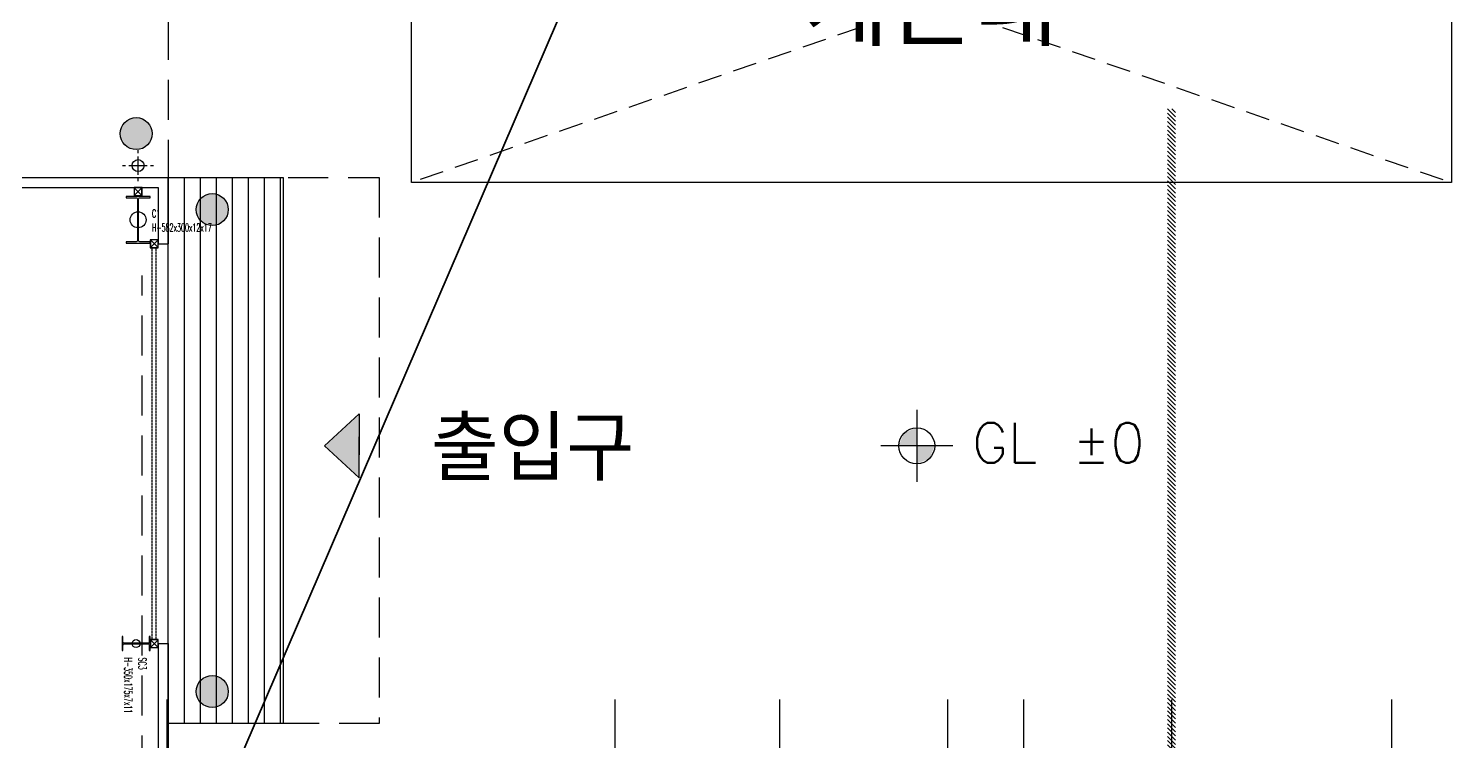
# Model space of a CAD drawing. Header units: millimetres. Extents: x 10462777 to 22643323, y 453826 to 1389191.
# Drawn here: x 11334762 to 11352547, y 608773 to 617692 of the extents above; entities that cross this region are included whole.
import ezdxf
from ezdxf.enums import TextEntityAlignment as Align

# ---------------------------------------------------------------- set-up
doc = ezdxf.new("R2010")
doc.units = ezdxf.units.MM
doc.header["$LTSCALE"] = 200
doc.header["$MEASUREMENT"] = 0
for name, pattern in [('HID', [2.3, 1.5, -0.8]), ('HIDDEN', [3.75, 2.5, -1.25]), ('HIDDEN2', [0.1875, 0.125, -0.0625])]:
    doc.linetypes.add(name, pattern=pattern)
doc.layers.get('0').update_dxf_attribs({"linetype": 'CONTINUOUS'})
for name, color, linetype in [('CEN', 1, 'CONTINUOUS'), ('COL', 2, 'CONTINUOUS'), ('E1', 4, 'CONTINUOUS'), ('EL', 9, 'CONTINUOUS'), ('HAT', 5, 'CONTINUOUS'), ('HATCH', 8, 'CONTINUOUS'), ('LIFT', 6, 'HIDDEN2'), ('ma', 7, 'HIDDEN'), ('panel', 4, 'CONTINUOUS'), ('park', 8, 'CONTINUOUS'), ('PIPE', 4, 'CONTINUOUS'), ('RXSYMBOL', 7, 'CONTINUOUS'), ('SAD', 8, 'CONTINUOUS'), ('TEXT', 7, 'CONTINUOUS'), ('up', 7, 'HIDDEN')]:
    doc.layers.add(name, color=color, linetype=linetype)
doc.layers.add('No_Print', color=153, linetype='CONTINUOUS', plot=False)
doc.styles.add('a1', font='txt.shx ', dxfattribs={"height": 300, "bigfont": ' whgtxt.shx'})
doc.styles.add('HYwulM', font='txt.shx ', dxfattribs={"bigfont": ' whgtxt.shx'})
doc.styles.add('HY울릉도L', font='txt.shx ', dxfattribs={"bigfont": ' whgtxt.shx'})

msp = doc.modelspace()

# ---------------------------------------------------------------- hatches: boundary and pattern name
at = {"layer": 'E1'}
for points in [[(11338462.29784, 612472.68962), (11338894.36094, 612872.60525), (11338894.36094, 612360.71329), (11338894.36094, 612072.774)], [(11338462.29784, 612472.68962), (11338894.36094, 612072.774), (11338894.36094, 612584.66595), (11338894.36094, 612872.60525)]]:
    msp.add_hatch(color=256, dxfattribs=at).paths.add_polyline_path(points)
at = {"layer": 'HATCH', "ltscale": 10}
h = msp.add_hatch(dxfattribs=at)
h.set_pattern_fill('ANSI31', color=256, scale=300, angle=810, style=0)
h.set_pattern_definition([(135, (11341196.247, 605978.156), (-26.5165, -26.5165), [])])
edge = h.paths.add_edge_path()
edge.add_line((11348996.32522, 616685.39118), (11349096.32522, 616685.39118))
edge.add_line((11349096.32522, 603568.38494), (11349096.32522, 605198.38494))
edge.add_line((11349096.32522, 603568.38494), (11347396.32522, 603568.38494))
edge.add_line((11347396.32522, 603568.38494), (11347396.32522, 603668.38494))
edge.add_line((11348996.32522, 603668.38494), (11347396.32522, 603668.38494))
edge.add_line((11348996.32522, 603668.38494), (11348996.32522, 605198.38494))
at = {"layer": 'RXSYMBOL', "ltscale": 10}
h = msp.add_hatch(color=253, dxfattribs=at)
edge = h.paths.add_edge_path()
edge.add_arc((11336108.82522, 616375.88492), 200, -90, 270, ccw=False)
h = msp.add_hatch(color=253, dxfattribs=at)
edge = h.paths.add_edge_path()
edge.add_arc((11337058.82522, 615425.88492), 200, 180, 540)
h = msp.add_hatch(color=253, dxfattribs=at)
edge = h.paths.add_edge_path()
edge.add_arc((11337058.82522, 609398.38492), 200, 180, 540, ccw=False)

# ---------------------------------------------------------------- linework, layer by layer
at = {"color": 30, "lineweight": 35, "ltscale": 10}
msp.add_line((11335959.4244, 605198.34014), (11346100.31629, 628778.28515), dxfattribs=at)
at = {"layer": 'CEN'}
for p, q in [((11336496.32522, 576798.38493), (11336496.32522, 609298.38494)), ((11342096.32522, 604998.38494), (11342096.32522, 609298.38494)), ((11344146.32522, 609298.38494), (11344146.32522, 576798.38493)), ((11346246.13708, 609298.38494), (11346246.13708, 576798.38493)), ((11347196.32522, 609298.38494), (11347196.32522, 604555.24177)), ((11349046.32522, 609298.38494), (11349046.32522, 603468.38494)), ((11351796.32522, 609298.38494), (11351796.32522, 576798.38493))]:
    msp.add_line(p, q, dxfattribs=at)
at = {"layer": 'COL'}
for points in [[(11336125.32522, 615040.38492, -0.4142135624), (11336109.32522, 615024.38492), (11335981.32522, 615024.38492), (11335981.32522, 615007.38492), (11336281.32522, 615007.38492), (11336281.32522, 615024.38492), (11336153.32522, 615024.38492, -0.4142135624), (11336137.32522, 615040.38492), (11336137.32522, 615556.38492, -0.4142135624), (11336153.32522, 615572.38492), (11336281.32522, 615572.38492), (11336281.32522, 615589.38492), (11335981.32522, 615589.38492), (11335981.32522, 615572.38492), (11336109.32522, 615572.38492, -0.4142135624), (11336125.32522, 615556.38492)], [(11335958.32522, 610001.88492, -0.4142135624), (11335942.32522, 610017.88492), (11335942.32522, 610085.88492), (11335931.32522, 610085.88492), (11335931.32522, 609910.88492), (11335942.32522, 609910.88492), (11335942.32522, 609978.88492, -0.4142135624), (11335958.32522, 609994.88492), (11336254.32522, 609994.88492, -0.4142135624), (11336270.32522, 609978.88492), (11336270.32522, 609910.88492), (11336281.32522, 609910.88492), (11336281.32522, 610085.88492), (11336270.32522, 610085.88492), (11336270.32522, 610017.88492, -0.4142135624), (11336254.32522, 610001.88492)]]:
    msp.add_lwpolyline(points, format="xyb", close=True, dxfattribs=at)
at = {"layer": 'E1'}
for p, q in [((11338462.29784, 612472.68962), (11338894.36094, 612872.60525)), ((11338462.29784, 612472.68962), (11338894.36094, 612872.60525)), ((11338894.36094, 612872.60525), (11338894.36094, 612360.71329)), ((11338894.36094, 612872.60525), (11338894.36094, 612360.71329)), ((11338894.36094, 612072.774), (11338894.36094, 612584.66595)), ((11338894.36094, 612072.774), (11338894.36094, 612584.66595)), ((11338462.29784, 612472.68962), (11338894.36094, 612072.774)), ((11338462.29784, 612472.68962), (11338894.36094, 612072.774))]:
    msp.add_line(p, q, dxfattribs=at)
at = {"layer": 'EL'}
msp.add_line((11336508.82522, 609998.38492), (11336508.82522, 614998.38492), dxfattribs=at)
at = {"layer": 'HAT', "linetype": 'Continuous'}
for p, q in [((11336708.82522, 615825.88492), (11336708.82522, 608998.38492)), ((11336908.82522, 615825.88492), (11336908.82522, 608998.38492)), ((11337108.82522, 615825.88492), (11337108.82522, 608998.38492)), ((11337308.82522, 615825.88492), (11337308.82522, 608998.38492)), ((11337508.82522, 615825.88492), (11337508.82522, 608998.38492)), ((11337708.82522, 615825.88492), (11337708.82522, 608998.38492)), ((11337908.82522, 615825.88492), (11337908.82522, 608998.38492))]:
    msp.add_line(p, q, dxfattribs=at)
at = {"layer": 'HATCH'}
for p, q in [((11336131.32522, 616130.88492), (11336131.32522, 616170.88492)), ((11335936.32523, 615975.88492), (11335976.32523, 615975.88492)), ((11336016.32523, 615975.88492), (11336246.32522, 615975.88492)), ((11336131.32522, 615860.88492), (11336131.32522, 616090.88492)), ((11336286.32522, 615975.88492), (11336326.32522, 615975.88492)), ((11336131.32522, 615780.88492), (11336131.32522, 615820.88492))]:
    msp.add_line(p, q, dxfattribs=at)
msp.add_ellipse((11336131.32522, 615975.88492), major_axis=(-53.03301, 53.03301), ratio=1, start_param=-0.7853981634, end_param=5.4977871438, dxfattribs=at)
at = {"layer": 'LIFT', "ltscale": 0.5}
for p, q in [((11336308.82522, 610048.38492), (11336308.82522, 614948.38492)), ((11336358.82522, 610048.38492), (11336358.82522, 614948.38492))]:
    msp.add_line(p, q, dxfattribs=at)
at = {"layer": 'ma'}
for p, q in [((11336508.82522, 621548.58661), (11336508.82522, 615825.88492)), ((11336183.82522, 604600.88492), (11336183.82522, 614600.88492))]:
    msp.add_line(p, q, dxfattribs=at)
at = {"layer": 'No_Print'}
for centre, radius in [((11336131.32522, 615298.38492), 100), ((11336106.32522, 609998.38492), 50)]:
    msp.add_circle(centre, radius, dxfattribs=at)
at = {"layer": 'panel'}
for p, q in [((11333631.32522, 615825.88492), (11336508.82522, 615825.88492)), ((11336508.82522, 615825.88492), (11336508.82522, 614998.38492)), ((11333631.32522, 615700.88492), (11336383.82522, 615700.88492)), ((11336383.82522, 615700.88492), (11336383.82522, 614998.38492)), ((11336383.82522, 614998.38492), (11336508.82522, 614998.38492)), ((11336383.82522, 609998.38492), (11336383.82522, 608398.38494)), ((11336383.82522, 609998.38492), (11336508.82522, 609998.38492)), ((11336508.82522, 609998.38492), (11336508.82522, 608398.38494))]:
    msp.add_line(p, q, dxfattribs=at)
at = {"layer": 'park'}
for p, q in [((11339547.32507, 615763.38492), (11339547.32507, 620263.38492)), ((11352547.32507, 620263.38492), (11352547.32507, 615763.38492)), ((11352547.32507, 615763.38492), (11339547.32507, 615763.38492))]:
    msp.add_line(p, q, dxfattribs=at)
at = {"layer": 'park', "linetype": 'HID'}
for p, q in [((11352547.32507, 620263.38492), (11339547.32507, 615763.38492)), ((11339547.32507, 620263.38492), (11352547.32507, 615763.38492))]:
    msp.add_line(p, q, dxfattribs=at)
at = {"layer": 'PIPE'}
for p, q in [((11336083.62522, 615603.18492), (11336179.02522, 615698.58492)), ((11336179.02522, 615603.18492), (11336083.62522, 615698.58492)), ((11336286.12522, 614950.68492), (11336381.52522, 615046.08492)), ((11336381.52522, 614950.68492), (11336286.12522, 615046.08492)), ((11336286.12522, 609950.68492), (11336381.52522, 610046.08492)), ((11336381.52522, 609950.68492), (11336286.12522, 610046.08492))]:
    msp.add_line(p, q, dxfattribs=at)
for points in [[(11336181.32522, 615600.88492), (11336181.32522, 615700.88492), (11336081.32522, 615700.88492), (11336081.32522, 615600.88492)], [(11336179.02522, 615603.18492), (11336179.02522, 615698.58492), (11336083.62522, 615698.58492), (11336083.62522, 615603.18492)], [(11336383.82522, 614948.38492), (11336383.82522, 615048.38492), (11336283.82522, 615048.38492), (11336283.82522, 614948.38492)], [(11336381.52522, 614950.68492), (11336381.52522, 615046.08492), (11336286.12522, 615046.08492), (11336286.12522, 614950.68492)], [(11336383.82522, 609948.38492), (11336383.82522, 610048.38492), (11336283.82522, 610048.38492), (11336283.82522, 609948.38492)], [(11336381.52522, 609950.68492), (11336381.52522, 610046.08492), (11336286.12522, 610046.08492), (11336286.12522, 609950.68492)]]:
    msp.add_lwpolyline(points, close=True, dxfattribs=at)
at = {"layer": 'RXSYMBOL'}
for p, q in [((11345863.39903, 612922.68962), (11345863.39903, 612022.68962)), ((11346313.39903, 612472.68962), (11345413.39903, 612472.68962))]:
    msp.add_line(p, q, dxfattribs=at)
at = {"layer": 'RXSYMBOL', "ltscale": 10}
for centre in [(11336108.82522, 616375.88492), (11337058.82522, 615425.88492), (11337058.82522, 609398.38492)]:
    msp.add_circle(centre, 200, dxfattribs=at)
at = {"layer": 'RXSYMBOL'}
msp.add_circle((11345863.39903, 612472.68962), 225, dxfattribs=at)
for points in [[(11345863.39903, 612472.68962), (11345863.39903, 612697.68962), (11345638.39903, 612472.68962), (11345704.3, 612631.78865)], [(11345863.39903, 612472.68962), (11345863.39903, 612247.68962), (11346088.39903, 612472.68962), (11346022.49805, 612313.59059)]]:
    msp.add_solid(points, dxfattribs=at)
at = {"layer": 'SAD', "ltscale": 10}
for p, q in [((11336508.82522, 608998.38492), (11336508.82522, 615825.88492)), ((11336508.82522, 615825.88492), (11337946.32522, 615825.88492)), ((11337946.32522, 615825.88492), (11337946.32522, 608998.38492)), ((11337946.32522, 608998.38492), (11336508.82522, 608998.38492))]:
    msp.add_line(p, q, dxfattribs=at)
at = {"layer": 'up'}
for p, q in [((11336508.82522, 615825.88492), (11339146.32522, 615825.88492)), ((11339146.32522, 615825.88492), (11339146.32522, 608998.38492)), ((11339146.32522, 608998.38492), (11336508.82522, 608998.38492))]:
    msp.add_line(p, q, dxfattribs=at)

# ---------------------------------------------------------------- texts
at = {"layer": 'No_Print', "style": 'HYwulM', "width": 0.5}
for s, p in [('C1', (11336305.16001, 615377.49421)), ('H-582x300x12x17', (11336305.16001, 615201.48409))]:
    msp.add_text(s, height=100, dxfattribs=at).set_placement(p, align=Align.MIDDLE_LEFT)
for s, p in [('H-350x175x7x11', (11336009.4244, 609824.55013)), ('SC3', (11336185.43451, 609824.55013))]:
    msp.add_text(s, height=100, rotation=270, dxfattribs=at).set_placement(p, align=Align.MIDDLE_LEFT)
at = {"layer": 'TEXT'}
for s, height, style, p in [('계근대', 1000.1875, 'a1', (11346047.32507, 618013.38492)), ('출입구', 800, 'HY울릉도L', (11341062.06257, 612472.68962))]:
    msp.add_text(s, height=height, dxfattribs=dict(at, style=style)).set_placement(p, align=Align.MIDDLE)
at = {"layer": 'TEXT', "style": 'a1'}
msp.add_text('GL %%P0', height=499.782703, dxfattribs=at).set_placement((11346553.58659, 612258.35581))

doc.saveas('drawing.dxf')
